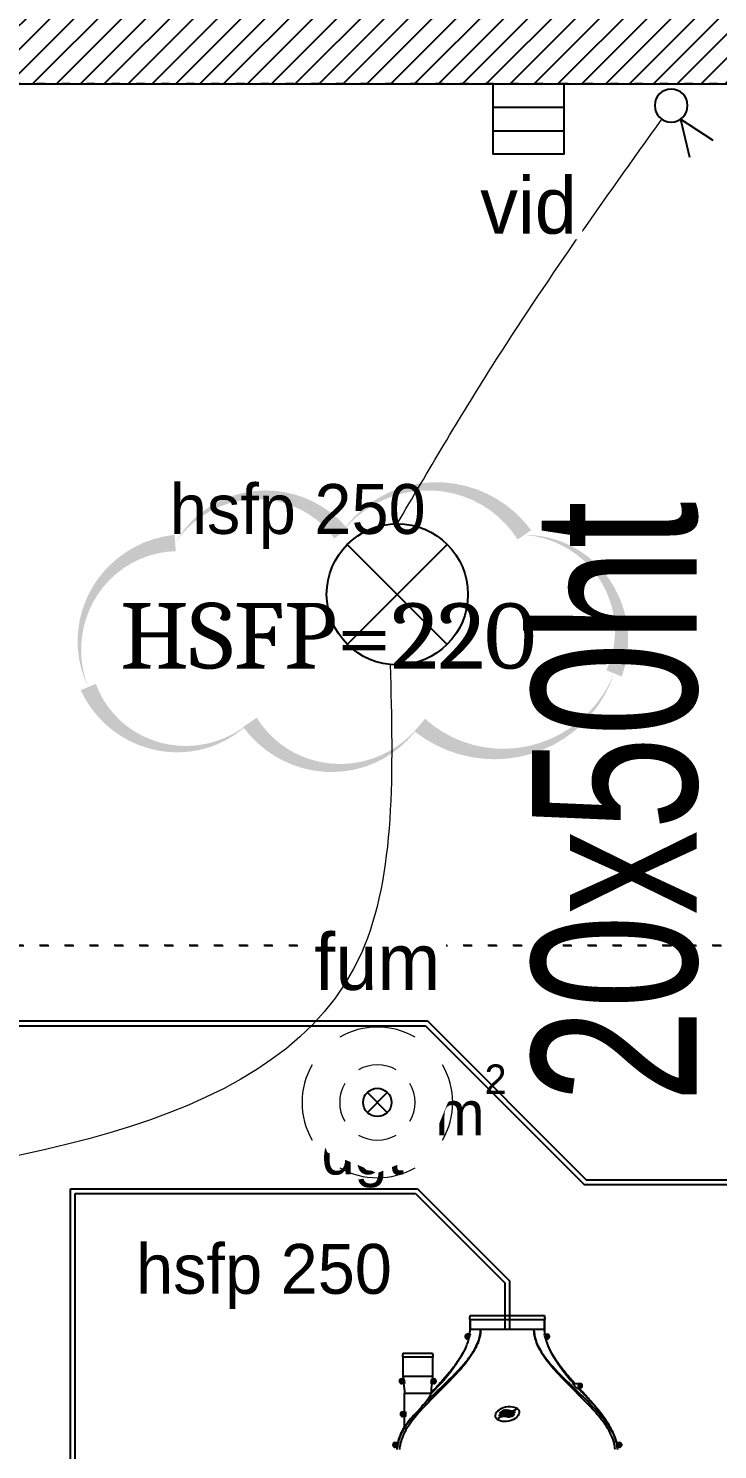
# Model space of a CAD drawing. Header units: centimetres. Extents: x 2648 to 12729, y 1890 to 6224.
# Drawn here: x 7153.9 to 7300.2, y 3918.4 to 4220.1 of the extents above; entities that cross this region are included whole.
import ezdxf

# ---------------------------------------------------------------- set-up
doc = ezdxf.new("R2010")
doc.units = ezdxf.units.CM
doc.linetypes.add('Style de ligne -5', pattern=[0.20828, 0.069425, -0.138855])
for name, color, linetype, lineweight in [('01_texte_repere', 252, 'Continuous', 20), ('prlm-CHAUFF', 4, 'Continuous', 25), ('prlm-ELEC-CFA', 1, 'Continuous', 25), ('prlm-ELEC-CFO', 10, 'Continuous', 25), ('prlm-ELEC-SSI', 6, 'Continuous', 25)]:
    doc.layers.add(name, color=color, linetype=linetype, lineweight=lineweight)
for name, color, linetype in [('B aménagement intérieur', 252, 'Continuous'), ('B Faux plafonds', 9, 'Continuous'), ('B GÈnÈral_Hatch', 252, 'Continuous'), ('B Général', 252, 'Continuous'), ('C ANNOTATIONS-prestations', 252, 'Continuous'), ('C ANNOTATIONS-texte', 252, 'Continuous'), ('C ANNOTATIONS-texte surfaces', 252, 'Continuous'), ('D SURFACES-shab', 252, 'Continuous'), ('prlm-BA', 252, 'Continuous'), ('prlm-MOD', 64, 'Continuous')]:
    doc.layers.add(name, color=color, linetype=linetype)
doc.styles.add('CEDREP', font='GILC____.TTF')
doc.styles.add('Eurostile', font='Eurosti.TTF')
doc.styles.add('prlm-elec-cfa', font='comic.ttf', dxfattribs={"height": 12})
doc.styles.add('prlm-elec-ssi', font='comic.ttf', dxfattribs={"height": 12})
doc.styles.add('prlm-mod', font='cambriaz.ttf', dxfattribs={"height": 18})

# ---------------------------------------------------------------- blocks, each defined once
blk = doc.blocks.new('A 80.T4 A13_A14 Bas (2D)')
at = {"layer": 'D SURFACES-shab', "lineweight": 18, "flags": 128}
blk.add_lwpolyline([(-236.8, 33.51), (-236.8, 143.51), (-55.86, 143.51), (-55.86, 148.51), (-120.87, 148.51), (-120.87, 326.51), (112.26, 326.51), (112.26, 236.51), (126.2, 236.51), (126.2, 33.51)], close=True, dxfattribs=at)
at = {"layer": 'C ANNOTATIONS-texte', "insert": (18.63, 92.07), "char_height": 9.412, "attachment_point": 8, "line_spacing_factor": 0.894142, "style": 'Eurostile'}
blk.add_mtext('dgt', dxfattribs=at)
at = {"layer": 'C ANNOTATIONS-texte surfaces', "insert": (31.1, 118.27), "char_height": 9.412, "attachment_point": 2, "line_spacing_factor": 0.894142, "style": 'Eurostile'}
blk.add_mtext('8,3 m{\\H0.6667x;\\S2^ ;}', dxfattribs=at)
blk = doc.blocks.new('xi.FUM')
at = {"color": 0}
blk.add_wipeout([(-10.61, -10.61), (-15, 0), (-10.61, 10.61), (0, 15), (10.61, 10.61), (15, 0), (10.61, -10.61), (0, -15)], dxfattribs=at).dxf.layer = 'prlm-ELEC-SSI'
at = {"layer": 'prlm-ELEC-SSI', "color": 0}
for points in [[(-2.12, 2.12), (2.12, -2.12)], [(2.12, 2.12), (-2.12, -2.12)]]:
    blk.add_lwpolyline(points, dxfattribs=at)
blk.add_circle((0, 0), 3, dxfattribs=at)
at = {"layer": 'prlm-ELEC-SSI', "color": 0, "lineweight": 13}
for radius, start, end in [(16, 60, 120), (16, 150, 210), (8, 60, 120), (16, 330, 30), (8, 150, 210), (8, 330, 30), (8, 240, 300), (16, 240, 300)]:
    blk.add_arc((0, 0), radius, start, end, dxfattribs=at)
blk = doc.blocks.new('xi.PTCE')
at = {"layer": 'prlm-ELEC-CFO', "color": 0}
for points in [[(-10.61, 10.61), (10.61, -10.61)], [(10.61, 10.61), (-10.61, -10.61)]]:
    blk.add_lwpolyline(points, dxfattribs=at)
at = {"layer": 'prlm-ELEC-CFO', "color": 0, "linetype": 'ByBlock'}
blk.add_circle((0, 0), 15, dxfattribs=at)
blk = doc.blocks.new('xi.VID')
at = {"layer": 'prlm-ELEC-CFA', "color": 0, "linetype": 'ByBlock', "lineweight": -2, "flags": 128}
blk.add_lwpolyline([(-7.5, 7.5), (7.5, 7.5), (7.5, -7.5), (-7.5, -7.5)], close=True, dxfattribs=at)
at = {"layer": 'prlm-ELEC-CFA', "color": 0}
for points in [[(-7.5, 2.5), (7.5, 2.5)], [(-7.5, -2.5), (7.5, -2.5)]]:
    blk.add_lwpolyline(points, dxfattribs=at)
blk = doc.blocks.new('xi.VV')
at = {"layer": 'prlm-ELEC-CFO', "color": 0}
blk.add_lwpolyline([(6.95, 3.42), (0.01, -1.13), (1.91, 6.95)], dxfattribs=at)
blk.add_circle((-2, -4), 3.5, dxfattribs=at)
blk = doc.blocks.new('A$C7EAF4A2A')
at = {"layer": '01_texte_repere', "color": 0, "insert": (2461.31, -470.53), "char_height": 35, "width": 164.8035, "attachment_point": 8, "rotation": 90, "style": 'CEDREP'}
blk.add_mtext('20x50ht ', dxfattribs=at)

msp = doc.modelspace()

# ---------------------------------------------------------------- hatches: boundary and pattern name
at = {"layer": 'B GÈnÈral_Hatch', "linetype": 'Continuous'}
h = msp.add_hatch(dxfattribs=at)
h.set_pattern_fill('50_BETON', color=256, style=0, pattern_type=2)
h.set_pattern_definition([(45, (0, 0), (2.4253472, -2.6458333), [])])
h.paths.add_polyline_path([(7614.484, 4208.389), (7614.484, 4226.389), (6796.972, 4226.389), (6796.972, 4208.389)])

# ---------------------------------------------------------------- linework, layer by layer
at = {"layer": 'B Faux plafonds', "linetype": 'Style de ligne -5', "ltscale": 25.4, "flags": 128}
for points in [[(7085.484, 4208.389), (7085.484, 4025.389), (7332.568, 4025.389), (7332.568, 4208.389)], [(7332.568, 4025.389), (6969.568, 4025.389), (6969.568, 3915.389), (7332.568, 3915.389)]]:
    msp.add_lwpolyline(points, close=True, dxfattribs=at)
at = {"layer": 'B Général', "linetype": 'Continuous', "lineweight": 18}
msp.add_line((7085.484, 4208.389), (7604.484, 4208.389), dxfattribs=at)
at = {"layer": 'B Général', "linetype": 'Continuous'}
msp.add_line((7085.484, 4208.389), (7604.484, 4208.389), dxfattribs=at)
at = {"layer": 'prlm-CHAUFF', "ltscale": 50}
for p, q in [((7271.874, 3974.67), (7303.922, 3974.67)), ((7272.288, 3975.67), (7303.922, 3975.67)), ((7162.778, 3901.02), (7162.778, 3973.778)), ((7162.778, 3973.778), (7236.467, 3973.778)), ((7163.778, 3900.02), (7163.778, 3972.778)), ((7163.778, 3972.778), (7236.053, 3972.778)), ((7236.053, 3972.778), (7255.052, 3953.78)), ((7236.467, 3973.778), (7256.052, 3954.194)), ((7255.052, 3953.78), (7255.052, 3943.886)), ((7256.052, 3954.194), (7256.052, 3943.886)), ((7247.652, 3946.886), (7263.452, 3946.886)), ((7247.552, 3945.986), (7263.552, 3945.986)), ((7247.652, 3945.986), (7247.652, 3943.886)), ((7247.652, 3943.886), (7247.652, 3945.986)), ((7249.881, 3943.886), (7247.652, 3943.886)), ((7261.223, 3943.886), (7249.881, 3943.886)), ((7263.452, 3943.886), (7261.223, 3943.886)), ((7263.452, 3945.986), (7263.452, 3943.886)), ((7263.452, 3943.886), (7263.452, 3945.986)), ((7246.937, 3942.336), (7246.937, 3942.436)), ((7246.937, 3942.436), (7247.043, 3942.436)), ((7247.043, 3942.336), (7246.937, 3942.336)), ((7247.043, 3942.542), (7247.143, 3942.542)), ((7247.043, 3942.436), (7247.043, 3942.542)), ((7247.043, 3942.23), (7247.043, 3942.336)), ((7247.143, 3942.23), (7247.043, 3942.23)), ((7247.647, 3942.886), (7247.093, 3942.886)), ((7247.093, 3941.886), (7247.393, 3941.886)), ((7247.143, 3942.542), (7247.143, 3942.436)), ((7247.143, 3942.436), (7247.25, 3942.436)), ((7247.25, 3942.336), (7247.143, 3942.336)), ((7247.143, 3942.336), (7247.143, 3942.23)), ((7247.25, 3942.436), (7247.25, 3942.336)), ((7247.393, 3941.886), (7247.597, 3942.566)), ((7247.647, 3942.886), (7247.597, 3942.566)), ((7263.506, 3942.566), (7263.456, 3942.886)), ((7263.456, 3942.886), (7264.01, 3942.886)), ((7263.71, 3941.886), (7263.506, 3942.566)), ((7264.01, 3941.886), (7263.71, 3941.886)), ((7263.853, 3942.336), (7263.853, 3942.436)), ((7263.853, 3942.436), (7263.96, 3942.436)), ((7263.96, 3942.336), (7263.853, 3942.336)), ((7263.96, 3942.542), (7264.06, 3942.542)), ((7263.96, 3942.436), (7263.96, 3942.542)), ((7263.96, 3942.23), (7263.96, 3942.336)), ((7264.06, 3942.23), (7263.96, 3942.23)), ((7264.06, 3942.542), (7264.06, 3942.436)), ((7264.06, 3942.436), (7264.166, 3942.436)), ((7264.166, 3942.336), (7264.06, 3942.336)), ((7264.06, 3942.336), (7264.06, 3942.23)), ((7264.166, 3942.436), (7264.166, 3942.336)), ((7239.802, 3937.986), (7233.302, 3937.986)), ((7233.402, 3938.886), (7239.702, 3938.886)), ((7233.402, 3937.986), (7233.402, 3933.886)), ((7233.402, 3937.986), (7233.402, 3933.886)), ((7239.702, 3937.986), (7239.702, 3933.886)), ((7239.702, 3937.986), (7239.702, 3933.886)), ((7246.146, 3938.865), (7246.146, 3938.865)), ((7264.669, 3939.404), (7264.639, 3939.404)), ((7264.957, 3938.865), (7264.932, 3938.865)), ((7232.995, 3932.936), (7233.102, 3932.936)), ((7232.995, 3932.836), (7232.995, 3932.936)), ((7233.102, 3932.836), (7232.995, 3932.836)), ((7233.102, 3933.042), (7233.202, 3933.042)), ((7233.102, 3932.936), (7233.102, 3933.042)), ((7233.102, 3932.73), (7233.102, 3932.836)), ((7233.202, 3932.73), (7233.102, 3932.73)), ((7233.152, 3933.386), (7233.585, 3933.386)), ((7233.702, 3932.386), (7233.152, 3932.386)), ((7233.202, 3933.042), (7233.202, 3932.936)), ((7233.202, 3932.936), (7233.308, 3932.936)), ((7233.308, 3932.836), (7233.202, 3932.836)), ((7233.202, 3932.836), (7233.202, 3932.73)), ((7233.308, 3932.936), (7233.308, 3932.836)), ((7239.702, 3933.886), (7233.402, 3933.886)), ((7233.585, 3933.386), (7233.702, 3932.441)), ((7233.702, 3932.441), (7233.702, 3932.386)), ((7239.352, 3930.229), (7241.421, 3932.386)), ((7241.421, 3932.386), (7239.352, 3930.229)), ((7239.402, 3932.441), (7239.518, 3933.386)), ((7239.402, 3932.386), (7239.402, 3932.441)), ((7239.952, 3932.386), (7239.402, 3932.386)), ((7239.518, 3933.386), (7239.952, 3933.386)), ((7239.795, 3932.836), (7239.795, 3932.936)), ((7239.795, 3932.936), (7239.902, 3932.936)), ((7239.902, 3932.836), (7239.795, 3932.836)), ((7239.902, 3933.042), (7240.002, 3933.042)), ((7239.902, 3932.936), (7239.902, 3933.042)), ((7239.902, 3932.73), (7239.902, 3932.836)), ((7240.002, 3932.73), (7239.902, 3932.73)), ((7240.002, 3933.042), (7240.002, 3932.936)), ((7240.002, 3932.936), (7240.108, 3932.936)), ((7240.002, 3932.836), (7240.002, 3932.73)), ((7240.108, 3932.836), (7240.002, 3932.836)), ((7240.108, 3932.936), (7240.108, 3932.836)), ((7270.378, 3931.386), (7269.377, 3932.386)), ((7269.377, 3932.386), (7270.992, 3932.386)), ((7270.836, 3931.836), (7270.836, 3931.936)), ((7270.836, 3931.936), (7270.942, 3931.936)), ((7270.942, 3931.836), (7270.836, 3931.836)), ((7270.942, 3932.042), (7271.042, 3932.042)), ((7270.942, 3931.936), (7270.942, 3932.042)), ((7270.942, 3931.73), (7270.942, 3931.836)), ((7271.042, 3931.73), (7270.942, 3931.73)), ((7271.042, 3932.042), (7271.042, 3931.936)), ((7271.042, 3931.936), (7271.149, 3931.936)), ((7271.042, 3931.836), (7271.042, 3931.73)), ((7271.149, 3931.836), (7271.042, 3931.836)), ((7271.149, 3931.936), (7271.149, 3931.836)), ((7233.752, 3930.386), (7239.352, 3930.386)), ((7233.752, 3926.386), (7233.752, 3930.386)), ((7233.752, 3926.386), (7233.752, 3930.386)), ((7239.352, 3930.229), (7239.352, 3930.386)), ((7239.352, 3930.229), (7239.352, 3930.386)), ((7270.992, 3931.386), (7270.378, 3931.386)), ((7233.195, 3925.836), (7233.195, 3925.936)), ((7233.195, 3925.936), (7233.302, 3925.936)), ((7233.302, 3925.836), (7233.195, 3925.836)), ((7233.302, 3926.042), (7233.402, 3926.042)), ((7233.302, 3925.936), (7233.302, 3926.042)), ((7233.302, 3925.73), (7233.302, 3925.836)), ((7233.402, 3925.73), (7233.302, 3925.73)), ((7233.352, 3926.386), (7233.902, 3926.386)), ((7233.402, 3926.042), (7233.402, 3925.936)), ((7233.402, 3925.936), (7233.508, 3925.936)), ((7233.402, 3925.836), (7233.402, 3925.73)), ((7233.508, 3925.836), (7233.402, 3925.836)), ((7233.508, 3925.936), (7233.508, 3925.836)), ((7233.902, 3926.386), (7233.902, 3925.386)), ((7233.902, 3925.386), (7233.352, 3925.386)), ((7233.752, 3923.264), (7233.752, 3925.386)), ((7233.752, 3923.264), (7233.752, 3925.386)), ((7231.702, 3919.542), (7231.802, 3919.542)), ((7231.702, 3919.436), (7231.702, 3919.542)), ((7231.752, 3919.886), (7232.364, 3919.886)), ((7231.802, 3919.542), (7231.802, 3919.436)), ((7278.739, 3919.886), (7279.352, 3919.886)), ((7279.302, 3919.542), (7279.402, 3919.542)), ((7279.302, 3919.436), (7279.302, 3919.542)), ((7279.402, 3919.542), (7279.402, 3919.436)), ((7231.595, 3919.336), (7231.595, 3919.436)), ((7231.595, 3919.436), (7231.702, 3919.436)), ((7231.702, 3919.336), (7231.595, 3919.336)), ((7231.702, 3919.23), (7231.702, 3919.336)), ((7231.802, 3919.23), (7231.702, 3919.23)), ((7232.194, 3918.886), (7231.752, 3918.886)), ((7231.802, 3919.436), (7231.908, 3919.436)), ((7231.802, 3919.336), (7231.802, 3919.23)), ((7231.908, 3919.336), (7231.802, 3919.336)), ((7231.908, 3919.436), (7231.908, 3919.336)), ((7232.19, 3918.802), (7232.194, 3918.886)), ((7278.914, 3918.802), (7278.909, 3918.886)), ((7279.352, 3918.886), (7278.909, 3918.886)), ((7279.195, 3919.336), (7279.195, 3919.436)), ((7279.195, 3919.436), (7279.302, 3919.436)), ((7279.302, 3919.336), (7279.195, 3919.336)), ((7279.302, 3919.23), (7279.302, 3919.336)), ((7279.402, 3919.23), (7279.302, 3919.23)), ((7279.402, 3919.436), (7279.508, 3919.436)), ((7279.402, 3919.336), (7279.402, 3919.23)), ((7279.508, 3919.336), (7279.402, 3919.336)), ((7279.508, 3919.436), (7279.508, 3919.336))]:
    msp.add_line(p, q, dxfattribs=at)
for centre, radius in [((7247.093, 3942.386), 0.3), ((7247.093, 3942.386), 0.25), ((7264.01, 3942.386), 0.3), ((7264.01, 3942.386), 0.25), ((7233.152, 3932.886), 0.3), ((7233.152, 3932.886), 0.25), ((7239.952, 3932.886), 0.3), ((7239.952, 3932.886), 0.25), ((7270.992, 3931.886), 0.3), ((7270.992, 3931.886), 0.25), ((7233.352, 3925.886), 0.3), ((7233.352, 3925.886), 0.25), ((7231.752, 3919.386), 0.3), ((7231.752, 3919.386), 0.25), ((7279.352, 3919.386), 0.3), ((7279.352, 3919.386), 0.25)]:
    msp.add_circle(centre, radius, dxfattribs=at)
for centre, radius, start, end in [((7249.538, 3946.221), 2, 160.5755, 186.74412), ((7249.538, 3946.221), 2, 160.57549, 186.74413), ((7261.565, 3946.221), 2, 353.25588, 19.4245), ((7261.565, 3946.221), 2, 353.25587, 19.42451), ((7239.883, 3943.894), 7.768, 352.54564, 359.94227), ((7239.829, 3943.896), 7.822, 352.57629, 359.92645), ((7240.483, 3943.871), 7.169, 353.90527, 0.11567), ((7270.663, 3943.876), 7.248, 179.9215, 187.83817), ((7271.22, 3943.894), 7.768, 180.05773, 187.45436), ((7271.274, 3943.896), 7.822, 180.07356, 187.42371), ((7236.037, 3944.856), 11.739, 332.3321, 345.44097), ((7236.396, 3944.711), 11.354, 332.13741, 345.69294), ((7247.093, 3942.386), 0.5, 90, 270), ((7240.483, 3943.871), 7.169, 352.09231, 353.54484), ((7276.656, 3945.367), 13.428, 192.99541, 216.08235), ((7274.707, 3944.711), 11.354, 194.41062, 207.86258), ((7264.01, 3942.386), 0.5, 270, 90), ((7235.288, 3938.221), 2, 160.5755, 186.74412), ((7235.288, 3938.221), 2, 160.5755, 186.74412), ((7237.815, 3938.221), 2, 353.25588, 19.4245), ((7237.815, 3938.221), 2, 353.25588, 19.4245), ((7212.417, 3958.449), 39.002, 319.38871, 329.85996), ((7212.418, 3958.448), 39.001, 319.38866, 329.86009), ((7228.633, 3948.553), 20.014, 331.04826, 332.79827), ((7228.633, 3948.553), 20.014, 331.04819, 332.79819), ((7282.47, 3948.553), 20.014, 207.2018, 208.95181), ((7298.685, 3958.448), 39.001, 210.13992, 220.61135), ((7298.686, 3958.449), 39.002, 212.5506, 220.61129), ((7233.152, 3932.886), 0.5, 90, 270), ((7239.952, 3932.886), 0.5, 270, 90), ((7233.04, 3940.488), 11.657, 315.97007, 320.42447), ((7232.789, 3940.712), 11.994, 316.03261, 320.36189), ((7278.063, 3940.488), 11.657, 219.57553, 224.02992), ((7278.314, 3940.712), 11.994, 219.6381, 223.96738), ((7270.992, 3931.886), 0.5, 270, 90), ((7233.352, 3925.886), 0.5, 90, 270), ((7253.069, 3909.612), 23.654, 136.40993, 144.75012), ((7210.808, 3950.433), 35.103, 315.71113, 319.52651), ((7231.752, 3919.386), 0.5, 90, 270), ((7244.139, 3917.026), 12.115, 163.72632, 166.38523), ((7279.352, 3919.386), 0.5, 270, 90)]:
    msp.add_arc(centre, radius, start, end, dxfattribs=at)
msp.add_ellipse((7255.552, 3925.934), major_axis=(2.491, 0.574), ratio=0.6007751, dxfattribs=at)
for points, knots in [([(7249.881, 3943.886), (7249.879, 3943.716), (7249.874, 3943.546), (7249.849, 3943.207), (7249.83, 3943.038), (7249.756, 3942.534), (7249.684, 3942.202), (7249.502, 3941.548), (7249.392, 3941.227), (7249.142, 3940.598), (7249.001, 3940.288), (7248.549, 3939.387), (7248.207, 3938.819), (7247.475, 3937.723), (7247.083, 3937.197), (7245.86, 3935.656), (7244.98, 3934.682), (7243.168, 3932.777), (7242.235, 3931.846), (7240.366, 3929.987), (7239.43, 3929.058), (7237.603, 3927.159), (7236.713, 3926.19), (7235.474, 3924.66), (7235.077, 3924.138), (7234.52, 3923.323), (7234.341, 3923.046), (7233.999, 3922.48), (7233.835, 3922.189), (7233.38, 3921.3), (7233.125, 3920.691), (7232.852, 3919.742), (7232.779, 3919.42), (7232.694, 3918.859), (7232.67, 3918.623), (7232.659, 3918.386)], [0, 0, 0, 0, 0.015625, 0.015625, 0.03125, 0.03125, 0.0625, 0.0625, 0.09375, 0.09375, 0.125, 0.125, 0.1875, 0.1875, 0.25, 0.25, 0.375, 0.375, 0.5, 0.5, 0.625, 0.625, 0.75, 0.75, 0.8125, 0.8125, 0.84375, 0.84375, 0.875, 0.875, 0.9375, 0.9375, 0.96875, 0.96875, 0.99071887, 0.99071887, 0.99071887, 0.99071887]), ([(7237.512, 3927.648), (7238.706, 3928.894), (7239.957, 3930.091), (7242.453, 3932.486), (7243.701, 3933.683), (7245.483, 3935.556), (7246.062, 3936.194), (7247.163, 3937.518), (7247.686, 3938.204), (7248.396, 3939.298), (7248.62, 3939.674), (7249.031, 3940.456), (7249.218, 3940.863), (7249.531, 3941.694), (7249.658, 3942.122), (7249.789, 3942.778), (7249.823, 3942.998), (7249.857, 3943.331), (7249.866, 3943.442), (7249.878, 3943.665), (7249.88, 3943.776), (7249.881, 3943.886)], [0, 0, 0, 0, 0.25, 0.25, 0.5, 0.5, 0.625, 0.625, 0.75, 0.75, 0.8125, 0.8125, 0.875, 0.875, 0.9375, 0.9375, 0.96875, 0.96875, 0.984375, 0.984375, 1, 1, 1, 1]), ([(7261.223, 3943.886), (7261.224, 3943.714), (7261.229, 3943.542), (7261.257, 3943.2), (7261.277, 3943.03), (7261.357, 3942.521), (7261.435, 3942.186), (7261.631, 3941.529), (7261.749, 3941.208), (7262.017, 3940.578), (7262.168, 3940.269), (7262.65, 3939.371), (7263.012, 3938.808), (7263.785, 3937.724), (7264.197, 3937.203), (7265.479, 3935.683), (7266.396, 3934.723), (7268.275, 3932.842), (7269.238, 3931.922), (7271.159, 3930.078), (7272.119, 3929.153), (7273.984, 3927.255), (7274.889, 3926.283), (7276.142, 3924.741), (7276.542, 3924.213), (7277.103, 3923.388), (7277.282, 3923.107), (7277.625, 3922.532), (7277.789, 3922.237), (7278.241, 3921.337), (7278.491, 3920.721), (7278.757, 3919.76), (7278.828, 3919.434), (7278.911, 3918.865), (7278.934, 3918.626), (7278.945, 3918.386)], [0, 0, 0, 0, 0.015625, 0.015625, 0.03125, 0.03125, 0.0625, 0.0625, 0.09375, 0.09375, 0.125, 0.125, 0.1875, 0.1875, 0.25, 0.25, 0.375, 0.375, 0.5, 0.5, 0.625, 0.625, 0.75, 0.75, 0.8125, 0.8125, 0.84375, 0.84375, 0.875, 0.875, 0.9375, 0.9375, 0.96875, 0.96875, 0.99080463, 0.99080463, 0.99080463, 0.99080463]), ([(7278.444, 3918.386), (7278.433, 3918.623), (7278.409, 3918.859), (7278.324, 3919.42), (7278.251, 3919.742), (7277.978, 3920.691), (7277.723, 3921.3), (7277.268, 3922.189), (7277.104, 3922.48), (7276.762, 3923.046), (7276.582, 3923.323), (7276.025, 3924.138), (7275.629, 3924.661), (7274.39, 3926.191), (7273.5, 3927.159), (7271.673, 3929.059), (7270.736, 3929.987), (7268.867, 3931.847), (7267.934, 3932.777), (7266.122, 3934.683), (7265.242, 3935.657), (7264.019, 3937.197), (7263.628, 3937.724), (7262.895, 3938.82), (7262.553, 3939.388), (7262.101, 3940.289), (7261.961, 3940.599), (7261.711, 3941.229), (7261.601, 3941.549), (7261.418, 3942.204), (7261.346, 3942.536), (7261.273, 3943.04), (7261.254, 3943.209), (7261.229, 3943.548), (7261.224, 3943.718), (7261.223, 3943.886)], [0.00928076, 0.00928076, 0.00928076, 0.00928076, 0.03125, 0.03125, 0.0625, 0.0625, 0.125, 0.125, 0.15625, 0.15625, 0.1875, 0.1875, 0.25, 0.25, 0.375, 0.375, 0.5, 0.5, 0.625, 0.625, 0.75, 0.75, 0.8125, 0.8125, 0.875, 0.875, 0.90625, 0.90625, 0.9375, 0.9375, 0.96875, 0.96875, 0.984375, 0.984375, 1, 1, 1, 1]), ([(7246.649, 3939.845), (7246.491, 3939.508), (7246.121, 3938.797), (7245.475, 3937.74), (7244.722, 3936.653), (7243.897, 3935.57), (7243.013, 3934.49), (7241.901, 3933.199), (7240.689, 3931.847), (7239.744, 3930.818), (7239.349, 3930.382)], [0.15680816, 0.15680816, 0.15680816, 0.15680816, 0.23054182, 0.31498735, 0.4025619, 0.49293853, 0.58568769, 0.68035512, 0.83177458, 0.95095777, 0.95095777, 0.95095777, 0.95095777]), ([(7269.935, 3932.385), (7269.612, 3932.744), (7268.917, 3933.526), (7267.877, 3934.74), (7266.929, 3935.923), (7266.132, 3937.004), (7265.48, 3937.975), (7264.923, 3938.91), (7264.601, 3939.532), (7264.465, 3939.822)], [0.57305924, 0.57305924, 0.57305924, 0.57305924, 0.626259, 0.6884084, 0.74897183, 0.79308272, 0.83589876, 0.87731985, 0.91237468, 0.91237468, 0.91237468, 0.91237468]), ([(7237.512, 3927.648), (7237.742, 3927.911), (7237.967, 3928.176), (7238.381, 3928.687), (7238.572, 3928.936), (7238.915, 3929.414), (7239.062, 3929.636), (7239.227, 3929.92), (7239.271, 3930.004), (7239.334, 3930.142), (7239.352, 3930.197), (7239.352, 3930.229)], [0, 0, 0, 0, 0.25, 0.25, 0.5, 0.5, 0.75, 0.75, 0.875, 0.875, 1, 1, 1, 1]), ([(7278.742, 3919.886), (7278.676, 3920.174), (7278.596, 3920.459), (7278.411, 3921.025), (7278.306, 3921.306), (7277.962, 3922.13), (7277.696, 3922.658), (7277.113, 3923.685), (7276.795, 3924.183), (7276.121, 3925.159), (7275.765, 3925.636), (7274.664, 3927.035), (7273.884, 3927.927), (7272.285, 3929.676), (7271.465, 3930.532), (7270.643, 3931.386)], [0, 0, 0, 0, 0.0625, 0.0625, 0.125, 0.125, 0.25, 0.25, 0.375, 0.375, 0.5, 0.5, 0.75, 0.75, 1, 1, 1, 1]), ([(7276.952, 3923.932), (7276.849, 3924.095), (7276.53, 3924.588), (7275.958, 3925.403), (7275.218, 3926.372), (7274.428, 3927.343), (7273.505, 3928.424), (7272.454, 3929.608), (7271.527, 3930.628), (7270.988, 3931.221), (7270.839, 3931.385)], [0.16942225, 0.16942225, 0.16942225, 0.16942225, 0.19060013, 0.2339285, 0.2787061, 0.32470189, 0.37164236, 0.43517089, 0.4991397, 0.52356497, 0.52356497, 0.52356497, 0.52356497]), ([(7232.158, 3918.386), (7232.171, 3918.663), (7232.2, 3918.939), (7232.302, 3919.578), (7232.388, 3919.937), (7232.71, 3920.994), (7233.01, 3921.671), (7233.725, 3922.984), (7234.13, 3923.602), (7234.995, 3924.792), (7235.457, 3925.364), (7235.936, 3925.921)], [0.03316313, 0.03316313, 0.03316313, 0.03316313, 0.125, 0.125, 0.25, 0.25, 0.5, 0.5, 0.75, 0.75, 1, 1, 1, 1]), ([(7253.615, 3925.013), (7254.338, 3925.732), (7254.713, 3925.827), (7255.102, 3925.786), (7255.714, 3925.721), (7256.361, 3925.318), (7257.095, 3925.894)], [0, 0, 0, 0, 0.3890747, 0.3890747, 0.3890747, 1, 1, 1, 1]), ([(7253.926, 3926.058), (7254.649, 3926.776), (7255.024, 3926.872), (7255.413, 3926.83), (7256.025, 3926.765), (7256.672, 3926.362), (7257.406, 3926.938)], [0, 0, 0, 0, 0.3890747, 0.3890747, 0.3890747, 1, 1, 1, 1]), ([(7232.362, 3919.886), (7232.429, 3920.183), (7232.512, 3920.476), (7232.656, 3920.913), (7232.708, 3921.058), (7232.816, 3921.347), (7232.873, 3921.489), (7233.052, 3921.913), (7233.18, 3922.189), (7233.454, 3922.733), (7233.6, 3923.001), (7233.752, 3923.264)], [0, 0, 0, 0, 0.25, 0.25, 0.375, 0.375, 0.5, 0.5, 0.75, 0.75, 1, 1, 1, 1]), ([(7233.752, 3923.264), (7233.59, 3922.985), (7233.437, 3922.701), (7233.15, 3922.126), (7233.016, 3921.834), (7232.771, 3921.238), (7232.66, 3920.935), (7232.541, 3920.556), (7232.519, 3920.486), (7232.499, 3920.416)], [0, 0, 0, 0, 0.25, 0.25, 0.5, 0.5, 0.75, 0.75, 0.80624293, 0.80624293, 0.80624293, 0.80624293])]:
    msp.add_open_spline(points, degree=3, knots=knots, dxfattribs=at)
for points in [[(7233.402, 3933.886), (7233.402, 3933.719), (7233.409, 3933.553), (7233.421, 3933.386)], [(7233.402, 3933.886), (7233.402, 3933.719), (7233.409, 3933.553), (7233.421, 3933.386)], [(7233.539, 3932.386), (7233.637, 3931.719), (7233.752, 3931.053), (7233.752, 3930.386)], [(7233.539, 3932.386), (7233.637, 3931.719), (7233.752, 3931.053), (7233.752, 3930.386)], [(7239.564, 3932.386), (7239.466, 3931.719), (7239.352, 3931.053), (7239.352, 3930.386)], [(7239.564, 3932.386), (7239.466, 3931.719), (7239.352, 3931.053), (7239.352, 3930.386)], [(7239.702, 3933.886), (7239.702, 3933.719), (7239.694, 3933.553), (7239.682, 3933.386)], [(7239.702, 3933.886), (7239.702, 3933.719), (7239.694, 3933.553), (7239.682, 3933.386)], [(7253.771, 3925.547), (7254.494, 3926.265), (7254.869, 3926.36), (7255.258, 3926.319)], [(7255.162, 3925.963), (7254.769, 3926.004), (7254.39, 3925.907), (7253.771, 3925.547)], [(7255.318, 3926.474), (7254.925, 3926.515), (7254.546, 3926.418), (7253.926, 3926.058)], [(7257.095, 3925.894), (7256.271, 3924.957), (7255.621, 3925.364), (7255.006, 3925.429)], [(7257.251, 3926.427), (7256.427, 3925.491), (7255.777, 3925.897), (7255.162, 3925.963)], [(7255.258, 3926.319), (7255.87, 3926.254), (7256.516, 3925.851), (7257.251, 3926.427)], [(7257.406, 3926.938), (7256.582, 3926.002), (7255.932, 3926.408), (7255.318, 3926.474)], [(7255.006, 3925.429), (7254.614, 3925.471), (7254.235, 3925.373), (7253.615, 3925.013)], [(7232.364, 3919.886), (7232.288, 3919.556), (7232.23, 3919.223), (7232.194, 3918.886)], [(7278.909, 3918.886), (7278.873, 3919.223), (7278.815, 3919.556), (7278.739, 3919.886)]]:
    msp.add_open_spline(points, degree=3, dxfattribs=at)
at = {"layer": 'prlm-ELEC-CFO', "lineweight": 13}
msp.add_spline([(7232.188, 4114.962), (7252.22, 4148.215), (7288.376, 4200.864)], degree=3, dxfattribs=at)
at = {"layer": 'prlm-MOD'}
msp.add_lwpolyline([(7236.97, 4072.214, 0, 3.5, -0.5205671), (7200.896, 4072.791, 0, 3.5, -0.5205671), (7200.896, 4072.791, 0, 3.5, -0.5205671), (7166.554, 4080.291, 0, 3.5, -0.5205671), (7166.554, 4080.291, 0, 3.5, -0.5205671), (7185.023, 4110.87, 0, 3.5, -0.5205671), (7185.023, 4110.87, 0, 3.5, -0.5205671), (7220.231, 4112.89, 0, 3.5, -0.5205671), (7220.231, 4112.89, 0, 3.5, -0.5205671), (7259.191, 4112.601, 0, 3.5, -0.5205671), (7259.191, 4112.601, 0, 3.5, -0.5205671), (7278.238, 4083.176, 0, 3.5, -0.5205671), (7278.238, 4083.176, 0, 3.5, -0.5205671)], format="xyseb", close=True, dxfattribs=at)

# ---------------------------------------------------------------- block references
at = {"layer": 'B aménagement intérieur'}
msp.add_blockref('A 80.T4 A13_A14 Bas (2D)', (7206.225, 3881.882), dxfattribs=at)
at = {"layer": 'prlm-ELEC-CFA'}
msp.add_blockref('xi.VID', (7260.035, 4200.888), dxfattribs=at)
at = {"layer": 'prlm-ELEC-CFO', "xscale": -1, "rotation": 180}
msp.add_blockref('xi.VV', (7292.357, 4199.749), dxfattribs=at)
at = {"layer": 'prlm-ELEC-CFO'}
msp.add_blockref('xi.PTCE', (7232.188, 4099.962), dxfattribs=at)

# ---------------------------------------------------------------- texts
at = {"layer": 'C ANNOTATIONS-prestations', "char_height": 10.5885, "width": 75.37571, "attachment_point": 7, "line_spacing_factor": 0.894142, "style": 'Eurostile'}
for insert in [(7183.894, 4109.601), (7176.723, 3948.264)]:
    msp.add_mtext('hsfp 250', dxfattribs=dict(at, insert=insert))
at = {"layer": 'prlm-MOD', "insert": (7173.321, 4084.015), "char_height": 14, "width": 1.3263, "attachment_point": 7, "style": 'prlm-mod'}
msp.add_mtext('HSFP=220', dxfattribs=at)

# ---------------------------------------------------------------- next in the draw order: block references
at = {"layer": 'prlm-ELEC-SSI'}
msp.add_blockref('xi.FUM', (7227.956, 3992.087), dxfattribs=at)

# ---------------------------------------------------------------- next in the draw order: texts
at = {"layer": 'prlm-ELEC-CFA', "lineweight": 20, "insert": (7260.053, 4182.453), "char_height": 12, "attachment_point": 5, "line_spacing_factor": 0.8, "style": 'prlm-elec-cfa', "bg_fill": 3, "box_fill_scale": 1.1, "bg_fill_color": 256, "bg_fill_transparency": 0}
msp.add_mtext('vid', dxfattribs=at)
at = {"layer": 'prlm-ELEC-SSI', "lineweight": 20, "insert": (7227.956, 4021.895), "char_height": 12, "attachment_point": 5, "line_spacing_factor": 0.8, "style": 'prlm-elec-ssi', "bg_fill": 3, "box_fill_scale": 1.1, "bg_fill_color": 256, "bg_fill_transparency": 0}
msp.add_mtext('fum', dxfattribs=at)

# ---------------------------------------------------------------- next in the draw order: linework, layer by layer
at = {"layer": 'prlm-CHAUFF', "ltscale": 50}
for p, q in [((7137.099, 4009.384), (7238.575, 4009.384)), ((7138.099, 4008.384), (7238.16, 4008.384)), ((7238.16, 4008.384), (7271.874, 3974.67)), ((7238.575, 4009.384), (7272.288, 3975.67))]:
    msp.add_line(p, q, dxfattribs=at)
at = {"layer": 'prlm-ELEC-CFO', "lineweight": 13}
msp.add_spline([(7230.695, 4085.036), (7224.569, 4023.815), (7096.93, 3972.288)], degree=3, dxfattribs=at)

# ---------------------------------------------------------------- next in the draw order: block references
at = {"layer": 'prlm-BA'}
msp.add_blockref('A$C7EAF4A2A', (4834.965, 4526.389), dxfattribs=at)

doc.saveas('drawing.dxf')
